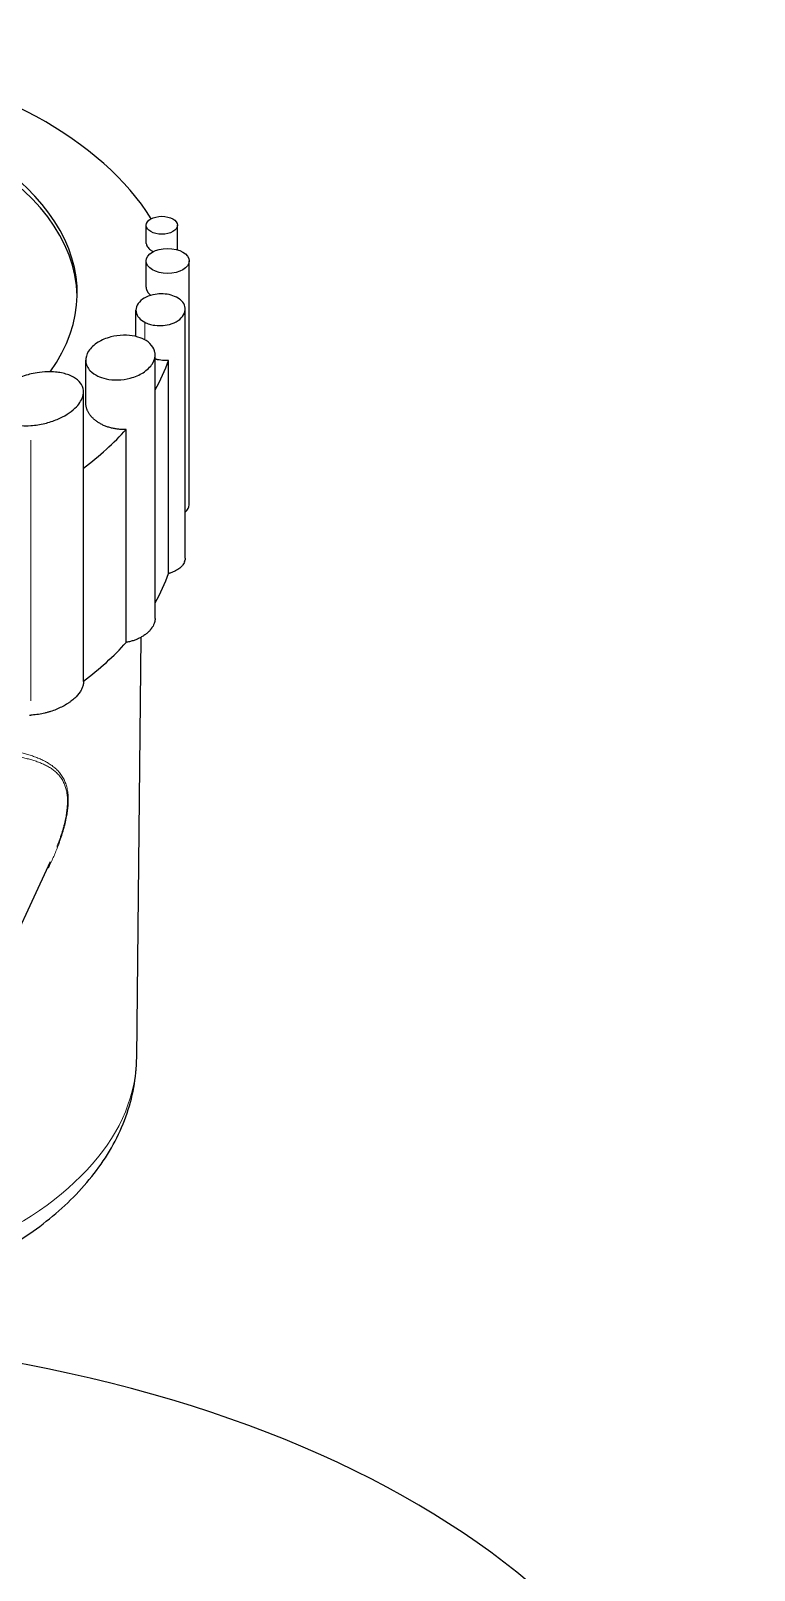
# Model space of a CAD drawing. Header units: millimetres. Extents: x 0 to 89100, y 0 to 63000.
# Drawn here: x 77946.6 to 77992.3, y 52859.4 to 52956.6 of the extents above; entities that cross this region are included whole.
import ezdxf

# ---------------------------------------------------------------- set-up
doc = ezdxf.new("R2010")
doc.units = ezdxf.units.MM
doc.header["$LTSCALE"] = 150
doc.layers.add('Visible', color=7, linetype='Continuous', lineweight=25)
doc.layers.add('Visible Narrow', color=7, linetype='Continuous', lineweight=18)

msp = doc.modelspace()

# ---------------------------------------------------------------- linework, layer by layer
at = {"layer": 'Visible'}
for p, q in [((77953.883, 52943.18), (77953.883, 52944.331)), ((77955.843, 52942.78), (77955.843, 52944.331)), ((77953.866, 52940.434), (77953.866, 52942.079)), ((77956.589, 52926.683), (77956.589, 52942.079)), ((77953.228, 52937.308), (77953.228, 52938.966)), ((77956.341, 52923.325), (77956.341, 52939.034)), ((77954.439, 52919.52), (77954.439, 52936.148)), ((77950.06, 52933.119), (77950.06, 52935.812)), ((77955.288, 52922.354), (77955.288, 52935.804)), ((77949.916, 52915.53), (77949.916, 52933.811)), ((77952.616, 52917.998), (77952.616, 52931.449)), ((77953.276, 52891.799), (77953.559, 52918.33)), ((77944.382, 52896.736), (77947.843, 52904.18))]:
    msp.add_line(p, q, dxfattribs=at)
for centre, major_axis, ratio, start_param, end_param in [((77927.017, 52939.135), (28.854, 0), 0.57735, 0.343197, 2.206036), ((77927.017, 52940.037), (-22.5, 0), 0.57735, 2.750581, 8.718739), ((77927.017, 52939.68), (-22.5, 0), 0.57735, 3.15534, 6.269438), ((77927.017, 52939.135), (28.854, 0), 0.57735, 5.966736, 6.081855), ((77927.017, 52939.135), (28.854, 0), 0.57735, 5.62912, 5.803599), ((77955.227, 52926.683), (1.362, 0), 0.57735, 5.670954, 6.283185), ((77927.017, 52925.685), (28.854, 0), 0.57735, 5.966736, 6.081855), ((77954.455, 52923.319), (1.885, 0), 0.57735, 6.075538, 6.194336), ((77951.543, 52919.53), (2.895, 0), 0.57735, 5.814205, 5.932106), ((77927.017, 52925.685), (-28.854, 0), 0.57735, 2.487527, 2.662006), ((77947.76, 52917.475), (3.942, 2.984), 0.705423, 3.937551, 3.956449), ((77927.021, 52838.467), (61.875, 0), 0.57735, 1.816979, 7.607799)]:
    msp.add_ellipse(centre, major_axis=major_axis, ratio=ratio, start_param=start_param, end_param=end_param, dxfattribs=at)
for centre, major_axis in [((77954.863, 52944.331), (-0.98, 0)), ((77955.227, 52942.079), (-1.362, 0))]:
    msp.add_ellipse(centre, major_axis=major_axis, ratio=0.57735, dxfattribs=at)
for points, knots in [([(77953.883, 52943.18), (77953.883, 52943.117), (77953.905, 52943.047), (77953.996, 52942.906), (77954.069, 52942.834), (77954.203, 52942.737), (77954.262, 52942.701), (77954.326, 52942.669)], [-0.5927585, -0.5927585, -0.5927585, -0.5927585, -0.5465636, -0.5465636, -0.4974554, -0.4974554, -0.4679793, -0.4679793, -0.4679793, -0.4679793]), ([(77955.787, 52939.788), (77955.726, 52939.82), (77955.697, 52939.831), (77955.525, 52939.903), (77955.368, 52939.947), (77955.03, 52940.001), (77954.853, 52940.009), (77954.548, 52939.987), (77954.356, 52939.965), (77953.951, 52939.839), (77953.783, 52939.756), (77953.491, 52939.548), (77953.377, 52939.42), (77953.237, 52939.146), (77953.213, 52939.001), (77953.259, 52938.728), (77953.321, 52938.601), (77953.513, 52938.382), (77953.633, 52938.288), (77953.782, 52938.212)], [-0.8880941, -0.8880941, -0.8880941, -0.8880941, -0.8540851, -0.8540851, -0.7043262, -0.7043262, -0.5505729, -0.5505729, -0.4535132, -0.4535132, -0.367199, -0.367199, -0.26893, -0.26893, -0.1703214, -0.1703214, -0.0796423, -0.0796423, 0, 0, 0, 0]), ([(77953.782, 52938.212), (77953.871, 52938.165), (77953.97, 52938.125), (77954.182, 52938.06), (77954.294, 52938.035), (77954.613, 52937.991), (77954.799, 52937.993), (77955.084, 52938.02), (77955.285, 52938.048), (77955.696, 52938.195), (77955.859, 52938.286), (77956.133, 52938.506), (77956.234, 52938.638), (77956.345, 52938.913), (77956.357, 52939.056), (77956.287, 52939.33), (77956.211, 52939.451), (77956.028, 52939.637), (77955.951, 52939.703), (77955.787, 52939.788)], [-2.02087, -2.02087, -2.02087, -2.02087, -1.877254, -1.877254, -1.733386, -1.733386, -1.484034, -1.484034, -1.280209, -1.280209, -1.106342, -1.106342, -0.913487, -0.913487, -0.72369, -0.72369, -0.538223, -0.538223, -0.390034, -0.390034, -0.390034, -0.390034]), ([(77953.866, 52940.434), (77953.866, 52940.426), (77953.866, 52940.418), (77953.866, 52940.41), (77953.867, 52940.399), (77953.868, 52940.388), (77953.869, 52940.377), (77953.871, 52940.365), (77953.873, 52940.354), (77953.875, 52940.343), (77953.877, 52940.331), (77953.88, 52940.32), (77953.883, 52940.309), (77953.886, 52940.297), (77953.89, 52940.286), (77953.894, 52940.274), (77953.897, 52940.263), (77953.902, 52940.251), (77953.907, 52940.24), (77953.911, 52940.229), (77953.916, 52940.217), (77953.922, 52940.206), (77953.929, 52940.191), (77953.937, 52940.176), (77953.945, 52940.162), (77953.949, 52940.154), (77953.954, 52940.147), (77953.958, 52940.14), (77953.963, 52940.133), (77953.967, 52940.125), (77953.972, 52940.118), (77953.982, 52940.104), (77953.992, 52940.089), (77954.003, 52940.075), (77954.014, 52940.06), (77954.025, 52940.046), (77954.038, 52940.032), (77954.05, 52940.017), (77954.062, 52940.003), (77954.076, 52939.989), (77954.089, 52939.975), (77954.103, 52939.961), (77954.117, 52939.947), (77954.132, 52939.933), (77954.147, 52939.92), (77954.162, 52939.906), (77954.163, 52939.906), (77954.163, 52939.906), (77954.164, 52939.905)], [3.556046, 3.556046, 3.556046, 3.556046, 3.61277, 3.61277, 3.61277, 3.690401, 3.690401, 3.690401, 3.768219, 3.768219, 3.768219, 3.846153, 3.846153, 3.846153, 3.924124, 3.924124, 3.924124, 4.002055, 4.002055, 4.002055, 4.079869, 4.079869, 4.079869, 4.179704, 4.179704, 4.179704, 4.229458, 4.229458, 4.229458, 4.279178, 4.279178, 4.279178, 4.378945, 4.378945, 4.378945, 4.479047, 4.479047, 4.479047, 4.579336, 4.579336, 4.579336, 4.679652, 4.679652, 4.679652, 4.779833, 4.779833, 4.779833, 4.782536, 4.782536, 4.782536, 4.782536]), ([(77954.437, 52936.207), (77954.435, 52936.238), (77954.431, 52936.268), (77954.4, 52936.452), (77954.332, 52936.604), (77954.081, 52936.914), (77953.902, 52937.034), (77953.596, 52937.193), (77953.408, 52937.269), (77952.937, 52937.372), (77952.687, 52937.394), (77952.16, 52937.384), (77951.892, 52937.346), (77951.336, 52937.2), (77951.063, 52937.082), (77950.575, 52936.781), (77950.373, 52936.589), (77950.111, 52936.182), (77950.048, 52935.967), (77950.062, 52935.752)], [-0.9704707, -0.9704707, -0.9704707, -0.9704707, -0.9524176, -0.9524176, -0.8597699, -0.8597699, -0.7475058, -0.7475058, -0.6453648, -0.6453648, -0.5457474, -0.5457474, -0.4340768, -0.4340768, -0.3011587, -0.3011587, -0.1488437, -0.1488437, 0, 0, 0, 0]), ([(77950.062, 52935.752), (77950.069, 52935.647), (77950.095, 52935.542), (77950.187, 52935.337), (77950.254, 52935.238), (77950.472, 52935.009), (77950.636, 52934.899), (77950.958, 52934.744), (77951.131, 52934.681), (77951.571, 52934.586), (77951.821, 52934.565), (77952.348, 52934.576), (77952.618, 52934.615), (77953.176, 52934.764), (77953.449, 52934.884), (77953.937, 52935.19), (77954.139, 52935.385), (77954.424, 52935.843), (77954.447, 52936.052), (77954.437, 52936.207)], [-1.0291835, -1.0291835, -1.0291835, -1.0291835, -0.9910934, -0.9910934, -0.952916, -0.952916, -0.8965015, -0.8965015, -0.8521566, -0.8521566, -0.803104, -0.803104, -0.7474184, -0.7474184, -0.681095, -0.681095, -0.6048226, -0.6048226, -0.5137114, -0.5137114, -0.5137114, -0.5137114]), ([(77947.467, 52935.078), (77947.02, 52935.051), (77946.648, 52934.964), (77946.087, 52934.809), (77945.782, 52934.692), (77945.175, 52934.386), (77944.852, 52934.169), (77944.384, 52933.683), (77944.246, 52933.453), (77944.136, 52933.085), (77944.108, 52932.879), (77944.245, 52932.507), (77944.338, 52932.367), (77944.624, 52932.092), (77944.793, 52932.001), (77945.112, 52931.851), (77945.361, 52931.779), (77945.837, 52931.697), (77946.161, 52931.659), (77946.587, 52931.685)], [-1.472432, -1.472432, -1.472432, -1.472432, -1.337706, -1.337706, -1.147944, -1.147944, -0.917166, -0.917166, -0.718918, -0.718918, -0.577001, -0.577001, -0.487694, -0.487694, -0.382199, -0.382199, -0.171509, -0.171509, 0, 0, 0, 0]), ([(77946.587, 52931.685), (77946.89, 52931.704), (77947.186, 52931.751), (77947.747, 52931.886), (77948.014, 52931.974), (77948.707, 52932.266), (77949.091, 52932.507), (77949.632, 52933.021), (77949.778, 52933.259), (77949.92, 52933.65), (77949.938, 52933.845), (77949.842, 52934.202), (77949.751, 52934.348), (77949.509, 52934.608), (77949.348, 52934.721), (77948.943, 52934.912), (77948.692, 52934.985), (77948.214, 52935.067), (77947.891, 52935.104), (77947.467, 52935.078)], [-1.607888, -1.607888, -1.607888, -1.607888, -1.481749, -1.481749, -1.355353, -1.355353, -1.129969, -1.129969, -0.927504, -0.927504, -0.736338, -0.736338, -0.57178, -0.57178, -0.381818, -0.381818, -0.170612, -0.170612, 0, 0, 0, 0]), ([(77955.288, 52935.804), (77955.257, 52935.801), (77955.226, 52935.799), (77955.194, 52935.797), (77955.162, 52935.796), (77955.13, 52935.795), (77955.097, 52935.795), (77955.064, 52935.795), (77955.032, 52935.795), (77954.999, 52935.796), (77954.966, 52935.798), (77954.932, 52935.8), (77954.899, 52935.802), (77954.832, 52935.808), (77954.765, 52935.816), (77954.698, 52935.827), (77954.664, 52935.833), (77954.63, 52935.839), (77954.597, 52935.846), (77954.58, 52935.85), (77954.564, 52935.854), (77954.547, 52935.857), (77954.53, 52935.861), (77954.514, 52935.865), (77954.497, 52935.87), (77954.478, 52935.875), (77954.458, 52935.88), (77954.439, 52935.886)], [0, 0, 0, 0, 0.136667, 0.136667, 0.136667, 0.273386, 0.273386, 0.273386, 0.410021, 0.410021, 0.410021, 0.546791, 0.546791, 0.546791, 0.820288, 0.820288, 0.820288, 0.956966, 0.956966, 0.956966, 1.025283, 1.025283, 1.025283, 1.093602, 1.093602, 1.093602, 1.174931, 1.174931, 1.174931, 1.174931]), ([(77950.062, 52933.053), (77950.061, 52933.074), (77950.06, 52933.095), (77950.06, 52933.116), (77950.06, 52933.117), (77950.06, 52933.118), (77950.06, 52933.119)], [0, 0, 0, 0, 0.1324239, 0.1324239, 0.1324239, 0.138491, 0.138491, 0.138491, 0.138491]), ([(77952.616, 52931.449), (77952.579, 52931.446), (77952.541, 52931.445), (77952.503, 52931.443), (77952.465, 52931.442), (77952.427, 52931.442), (77952.389, 52931.443), (77952.35, 52931.443), (77952.311, 52931.444), (77952.273, 52931.446), (77952.234, 52931.448), (77952.195, 52931.451), (77952.156, 52931.454), (77952.117, 52931.458), (77952.078, 52931.462), (77952.039, 52931.467), (77952, 52931.472), (77951.961, 52931.477), (77951.922, 52931.484), (77951.883, 52931.49), (77951.844, 52931.497), (77951.805, 52931.505), (77951.766, 52931.513), (77951.728, 52931.521), (77951.689, 52931.53), (77951.651, 52931.54), (77951.612, 52931.55), (77951.574, 52931.56), (77951.536, 52931.571), (77951.498, 52931.582), (77951.461, 52931.595), (77951.424, 52931.607), (77951.387, 52931.62), (77951.35, 52931.633), (77951.313, 52931.647), (77951.277, 52931.661), (77951.242, 52931.676), (77951.171, 52931.706), (77951.102, 52931.739), (77951.035, 52931.774), (77950.969, 52931.81), (77950.905, 52931.847), (77950.844, 52931.887), (77950.814, 52931.907), (77950.784, 52931.927), (77950.755, 52931.948), (77950.726, 52931.969), (77950.698, 52931.99), (77950.671, 52932.012), (77950.643, 52932.033), (77950.617, 52932.055), (77950.591, 52932.078), (77950.566, 52932.1), (77950.541, 52932.123), (77950.517, 52932.146), (77950.493, 52932.169), (77950.47, 52932.193), (77950.448, 52932.216), (77950.437, 52932.228), (77950.426, 52932.24), (77950.415, 52932.252), (77950.404, 52932.264), (77950.394, 52932.276), (77950.384, 52932.288), (77950.364, 52932.313), (77950.344, 52932.337), (77950.326, 52932.362), (77950.308, 52932.387), (77950.29, 52932.411), (77950.274, 52932.437), (77950.258, 52932.462), (77950.242, 52932.487), (77950.228, 52932.513), (77950.213, 52932.538), (77950.2, 52932.564), (77950.187, 52932.589), (77950.175, 52932.615), (77950.163, 52932.641), (77950.152, 52932.666), (77950.147, 52932.679), (77950.142, 52932.692), (77950.137, 52932.705), (77950.132, 52932.718), (77950.128, 52932.731), (77950.123, 52932.744), (77950.115, 52932.77), (77950.107, 52932.795), (77950.1, 52932.821), (77950.093, 52932.847), (77950.087, 52932.873), (77950.082, 52932.899), (77950.077, 52932.925), (77950.073, 52932.95), (77950.069, 52932.976), (77950.066, 52933.002), (77950.064, 52933.027), (77950.062, 52933.053)], [0, 0, 0, 0, 0.158474, 0.158474, 0.158474, 0.316867, 0.316867, 0.316867, 0.475253, 0.475253, 0.475253, 0.633667, 0.633667, 0.633667, 0.792152, 0.792152, 0.792152, 0.950576, 0.950576, 0.950576, 1.109066, 1.109066, 1.109066, 1.26749, 1.26749, 1.26749, 1.425971, 1.425971, 1.425971, 1.5844, 1.5844, 1.5844, 1.742862, 1.742862, 1.742862, 1.90125, 1.90125, 1.90125, 2.218024, 2.218024, 2.218024, 2.534814, 2.534814, 2.534814, 2.693206, 2.693206, 2.693206, 2.851685, 2.851685, 2.851685, 3.010114, 3.010114, 3.010114, 3.16859, 3.16859, 3.16859, 3.327012, 3.327012, 3.327012, 3.406209, 3.406209, 3.406209, 3.485398, 3.485398, 3.485398, 3.643795, 3.643795, 3.643795, 3.802452, 3.802452, 3.802452, 3.961361, 3.961361, 3.961361, 4.120313, 4.120313, 4.120313, 4.279065, 4.279065, 4.279065, 4.358289, 4.358289, 4.358289, 4.437533, 4.437533, 4.437533, 4.596216, 4.596216, 4.596216, 4.755035, 4.755035, 4.755035, 4.913816, 4.913816, 4.913816, 5.072366, 5.072366, 5.072366, 5.072366]), ([(77956.3, 52923.095), (77956.292, 52923.071), (77956.281, 52923.046), (77956.268, 52923.019), (77956.245, 52922.971), (77956.218, 52922.928), (77956.192, 52922.892), (77956.149, 52922.834), (77956.087, 52922.761), (77955.993, 52922.685), (77955.954, 52922.653), (77955.911, 52922.622), (77955.865, 52922.593), (77955.82, 52922.564), (77955.771, 52922.536), (77955.719, 52922.51), (77955.673, 52922.486), (77955.625, 52922.465), (77955.576, 52922.445), (77955.531, 52922.427), (77955.479, 52922.408), (77955.421, 52922.39), (77955.391, 52922.381), (77955.363, 52922.373), (77955.339, 52922.367), (77955.324, 52922.362), (77955.307, 52922.358), (77955.288, 52922.354)], [2.49121, 2.49121, 2.49121, 2.49121, 2.661477, 2.661477, 2.661477, 2.972457, 2.972457, 2.972457, 3.5195, 3.5195, 3.5195, 3.793117, 3.793117, 3.793117, 4.066739, 4.066739, 4.066739, 4.309574, 4.309574, 4.309574, 4.5524, 4.5524, 4.5524, 4.67383, 4.67383, 4.67383, 4.750824, 4.750824, 4.750824, 4.750824]), ([(77954.439, 52919.52), (77954.439, 52919.435), (77954.426, 52919.35), (77954.373, 52919.16), (77954.326, 52919.056), (77954.261, 52918.955)], [0.0138047, 0.0138047, 0.0138047, 0.0138047, 0.0729836, 0.0729836, 0.1472241, 0.1472241, 0.1472241, 0.1472241]), ([(77954.125, 52918.774), (77954.12, 52918.768), (77954.114, 52918.761), (77954.108, 52918.755), (77954.062, 52918.704), (77954.012, 52918.655), (77953.958, 52918.607), (77953.903, 52918.56), (77953.845, 52918.514), (77953.782, 52918.469), (77953.713, 52918.421), (77953.645, 52918.379), (77953.582, 52918.343), (77953.529, 52918.312), (77953.462, 52918.277), (77953.383, 52918.24), (77953.306, 52918.204), (77953.233, 52918.175), (77953.167, 52918.15), (77953.084, 52918.119), (77953.006, 52918.094), (77952.936, 52918.074), (77952.863, 52918.053), (77952.781, 52918.032), (77952.691, 52918.013), (77952.666, 52918.008), (77952.641, 52918.003), (77952.616, 52917.998)], [1.91706, 1.91706, 1.91706, 1.91706, 1.977233, 1.977233, 1.977233, 2.372727, 2.372727, 2.372727, 2.768227, 2.768227, 2.768227, 3.163724, 3.163724, 3.163724, 3.519225, 3.519225, 3.519225, 3.874729, 3.874729, 3.874729, 4.230226, 4.230226, 4.230226, 4.585732, 4.585732, 4.585732, 4.691108, 4.691108, 4.691108, 4.691108]), ([(77949.916, 52915.53), (77949.916, 52915.447), (77949.905, 52915.368), (77949.887, 52915.296), (77949.868, 52915.222), (77949.842, 52915.151), (77949.812, 52915.083), (77949.797, 52915.05), (77949.779, 52915.016), (77949.759, 52914.979), (77949.737, 52914.939), (77949.715, 52914.904), (77949.697, 52914.877), (77949.597, 52914.723), (77949.478, 52914.593), (77949.367, 52914.488), (77949.291, 52914.417), (77949.208, 52914.348), (77949.121, 52914.283), (77949.074, 52914.247), (77949.028, 52914.215), (77948.985, 52914.185), (77948.946, 52914.16), (77948.898, 52914.128), (77948.84, 52914.092), (77948.741, 52914.032), (77948.637, 52913.974), (77948.527, 52913.919), (77948.428, 52913.87), (77948.314, 52913.818), (77948.185, 52913.766), (77948.073, 52913.721), (77947.956, 52913.679), (77947.836, 52913.641), (77947.772, 52913.621), (77947.711, 52913.603), (77947.654, 52913.587), (77947.604, 52913.573), (77947.541, 52913.556), (77947.466, 52913.538), (77947.342, 52913.508), (77947.212, 52913.482), (77947.079, 52913.46), (77946.93, 52913.436), (77946.796, 52913.421), (77946.677, 52913.411), (77946.647, 52913.409), (77946.617, 52913.407), (77946.587, 52913.405)], [17.154746, 17.154746, 17.154746, 17.154746, 17.712225, 17.712225, 17.712225, 18.212756, 18.212756, 18.212756, 18.463102, 18.463102, 18.463102, 18.713412, 18.713412, 18.713412, 19.714276, 19.714276, 19.714276, 20.291946, 20.291946, 20.291946, 20.580803, 20.580803, 20.580803, 20.869647, 20.869647, 20.869647, 21.447327, 21.447327, 21.447327, 22.025013, 22.025013, 22.025013, 22.572438, 22.572438, 22.572438, 22.846173, 22.846173, 22.846173, 23.119908, 23.119908, 23.119908, 23.667317, 23.667317, 23.667317, 24.214715, 24.214715, 24.214715, 24.335586, 24.335586, 24.335586, 24.335586]), ([(77940.387, 52877.573), (77941.83, 52878.099), (77943.198, 52878.714), (77945.741, 52880.118), (77946.915, 52880.907), (77949.022, 52882.659), (77949.956, 52883.622), (77951.521, 52885.719), (77952.152, 52886.855), (77953.024, 52889.259), (77953.262, 52890.526), (77953.276, 52891.799)], [5.528372, 5.528372, 5.528372, 5.528372, 5.728675, 5.728675, 5.929002, 5.929002, 6.129329, 6.129329, 6.329655, 6.329655, 6.529982, 6.529982, 6.529982, 6.529982])]:
    msp.add_open_spline(points, degree=3, knots=knots, dxfattribs=at)
msp.add_open_spline([(77956.341, 52923.325), (77956.341, 52923.291), (77956.339, 52923.257), (77956.333, 52923.223)], degree=3, dxfattribs=at)
at = {"layer": 'Visible Narrow'}
for p, q in [((77953.782, 52937.152), (77953.782, 52938.156)), ((77950.062, 52933.188), (77950.062, 52935.617)), ((77946.587, 52914.319), (77946.587, 52930.771))]:
    msp.add_line(p, q, dxfattribs=at)
for centre, major_axis, ratio, start_param, end_param in [((77955.267, 52919.447), (1.074, 3.813), 0.004744, 5.996732, 6.136412), ((77953.542, 52917.365), (-0.86, -1.695), 0.103049, 3.561877, 3.772456), ((77927.017, 52891.893), (26.259, 0), 0.57735, 5.292201, 6.225182)]:
    msp.add_ellipse(centre, major_axis=major_axis, ratio=ratio, start_param=start_param, end_param=end_param, dxfattribs=at)
for points, knots in [([(77948.23, 52905.078), (77948.241, 52905.106), (77948.252, 52905.134), (77948.29, 52905.233), (77948.316, 52905.304), (77948.369, 52905.446), (77948.394, 52905.517), (77948.444, 52905.659), (77948.468, 52905.731), (77948.515, 52905.873), (77948.537, 52905.945), (77948.581, 52906.087), (77948.602, 52906.158), (77948.642, 52906.301), (77948.662, 52906.372), (77948.717, 52906.584), (77948.75, 52906.725), (77948.802, 52906.978), (77948.822, 52907.091), (77948.848, 52907.257), (77948.856, 52907.312), (77948.869, 52907.421), (77948.876, 52907.476), (77948.886, 52907.582), (77948.89, 52907.635), (77948.897, 52907.74), (77948.9, 52907.791), (77948.903, 52907.893), (77948.904, 52907.943), (77948.903, 52908.041), (77948.902, 52908.09), (77948.898, 52908.196), (77948.894, 52908.253), (77948.883, 52908.365), (77948.877, 52908.42), (77948.861, 52908.526), (77948.852, 52908.578), (77948.831, 52908.679), (77948.819, 52908.727), (77948.781, 52908.87), (77948.751, 52908.959), (77948.7, 52909.084), (77948.682, 52909.125), (77948.644, 52909.203), (77948.625, 52909.241), (77948.579, 52909.322), (77948.553, 52909.364), (77948.5, 52909.446), (77948.472, 52909.485), (77948.413, 52909.561), (77948.383, 52909.597), (77948.322, 52909.667), (77948.29, 52909.701), (77948.224, 52909.766), (77948.191, 52909.797), (77948.122, 52909.858), (77948.087, 52909.887), (77948.016, 52909.944), (77947.979, 52909.971), (77947.905, 52910.024), (77947.867, 52910.049), (77947.79, 52910.099), (77947.75, 52910.123), (77947.67, 52910.169), (77947.63, 52910.192), (77947.547, 52910.235), (77947.506, 52910.256), (77947.421, 52910.297), (77947.378, 52910.317), (77947.292, 52910.355), (77947.248, 52910.374), (77947.159, 52910.41), (77947.114, 52910.427), (77947.023, 52910.461), (77946.977, 52910.478), (77946.884, 52910.51), (77946.837, 52910.525), (77946.789, 52910.54), (77946.698, 52910.569), (77946.604, 52910.597), (77946.413, 52910.649), (77946.316, 52910.673), (77946.118, 52910.72), (77946.018, 52910.742), (77945.814, 52910.783), (77945.71, 52910.803), (77945.499, 52910.839), (77945.392, 52910.857), (77945.175, 52910.889), (77945.065, 52910.904), (77944.842, 52910.933), (77944.729, 52910.946), (77944.499, 52910.971), (77944.383, 52910.982), (77944.171, 52911.001), (77944.076, 52911.009), (77943.883, 52911.024), (77943.786, 52911.031), (77943.589, 52911.043), (77943.49, 52911.049), (77943.29, 52911.059), (77943.189, 52911.064), (77942.985, 52911.072), (77942.882, 52911.076), (77942.674, 52911.082), (77942.57, 52911.085), (77942.358, 52911.089), (77942.251, 52911.09), (77942.036, 52911.092), (77941.927, 52911.092), (77941.765, 52911.092), (77941.712, 52911.092), (77941.659, 52911.092)], [7.579523, 7.579523, 7.579523, 7.579523, 7.701139, 7.701139, 8.008083, 8.008083, 8.314959, 8.314959, 8.621722, 8.621722, 8.928404, 8.928404, 9.234506, 9.234506, 9.540516, 9.540516, 10.152199, 10.152199, 10.65125, 10.65125, 10.900631, 10.900631, 11.14997, 11.14997, 11.399075, 11.399075, 11.64816, 11.64816, 11.897231, 11.897231, 12.146309, 12.146309, 12.454248, 12.454248, 12.762242, 12.762242, 13.070382, 13.070382, 13.378609, 13.378609, 13.996896, 13.996896, 14.306215, 14.306215, 14.61563, 14.61563, 14.985632, 14.985632, 15.355756, 15.355756, 15.726072, 15.726072, 16.096486, 16.096486, 16.467464, 16.467464, 16.838518, 16.838518, 17.20967, 17.20967, 17.580879, 17.580879, 17.953882, 17.953882, 18.326926, 18.326926, 18.70002, 18.70002, 19.073142, 19.073142, 19.446374, 19.446374, 19.819625, 19.819625, 20.192897, 20.192897, 20.566179, 20.566179, 20.566179, 21.289166, 21.289166, 22.012159, 22.012159, 22.735164, 22.735164, 23.458134, 23.458134, 24.181165, 24.181165, 24.904128, 24.904128, 25.627012, 25.627012, 26.3498, 26.3498, 26.928461, 26.928461, 27.507047, 27.507047, 28.085548, 28.085548, 28.663963, 28.663963, 29.242241, 29.242241, 29.820421, 29.820421, 30.398492, 30.398492, 30.976454, 30.976454, 31.25498, 31.25498, 31.25498, 31.25498]), ([(77947.691, 52903.744), (77947.708, 52903.778), (77947.724, 52903.812), (77947.792, 52903.953), (77947.843, 52904.061), (77947.943, 52904.277), (77947.992, 52904.386), (77948.087, 52904.605), (77948.133, 52904.715), (77948.224, 52904.936), (77948.268, 52905.046), (77948.338, 52905.23), (77948.364, 52905.302), (77948.417, 52905.447), (77948.443, 52905.519), (77948.493, 52905.665), (77948.517, 52905.738), (77948.564, 52905.883), (77948.587, 52905.956), (77948.631, 52906.102), (77948.652, 52906.174), (77948.693, 52906.32), (77948.712, 52906.393), (77948.767, 52906.61), (77948.801, 52906.754), (77948.853, 52907.014), (77948.874, 52907.13), (77948.899, 52907.301), (77948.907, 52907.358), (77948.921, 52907.47), (77948.927, 52907.526), (77948.938, 52907.636), (77948.942, 52907.691), (77948.949, 52907.799), (77948.952, 52907.852), (77948.955, 52907.957), (77948.956, 52908.009), (77948.955, 52908.111), (77948.954, 52908.161), (77948.95, 52908.271), (77948.946, 52908.331), (77948.935, 52908.447), (77948.929, 52908.504), (77948.913, 52908.615), (77948.904, 52908.669), (77948.883, 52908.774), (77948.871, 52908.825), (77948.833, 52908.974), (77948.803, 52909.068), (77948.752, 52909.2), (77948.733, 52909.243), (77948.695, 52909.326), (77948.676, 52909.366), (77948.63, 52909.452), (77948.604, 52909.497), (77948.55, 52909.583), (77948.522, 52909.625), (77948.463, 52909.706), (77948.433, 52909.745), (77948.371, 52909.82), (77948.339, 52909.856), (77948.273, 52909.927), (77948.239, 52909.961), (77948.17, 52910.026), (77948.135, 52910.058), (77948.063, 52910.119), (77948.026, 52910.149), (77947.951, 52910.207), (77947.913, 52910.235), (77947.835, 52910.289), (77947.796, 52910.316), (77947.715, 52910.367), (77947.675, 52910.392), (77947.592, 52910.44), (77947.55, 52910.463), (77947.464, 52910.509), (77947.421, 52910.531), (77947.334, 52910.574), (77947.29, 52910.595), (77947.2, 52910.636), (77947.155, 52910.655), (77947.063, 52910.694), (77947.017, 52910.713), (77946.923, 52910.749), (77946.876, 52910.767), (77946.828, 52910.784), (77946.735, 52910.818), (77946.641, 52910.85), (77946.448, 52910.91), (77946.35, 52910.939), (77946.151, 52910.994), (77946.049, 52911.02), (77945.843, 52911.07), (77945.738, 52911.093), (77945.526, 52911.138), (77945.418, 52911.16), (77945.199, 52911.2), (77945.087, 52911.219), (77944.862, 52911.256), (77944.747, 52911.273), (77944.515, 52911.306), (77944.398, 52911.321), (77944.184, 52911.347), (77944.087, 52911.358), (77943.893, 52911.378), (77943.794, 52911.388), (77943.596, 52911.407), (77943.495, 52911.415), (77943.293, 52911.431), (77943.191, 52911.439), (77943.009, 52911.451), (77942.931, 52911.456), (77942.851, 52911.461)], [5.657792, 5.657792, 5.657792, 5.657792, 5.806951, 5.806951, 6.280698, 6.280698, 6.754355, 6.754355, 7.227813, 7.227813, 7.701139, 7.701139, 8.008083, 8.008083, 8.314959, 8.314959, 8.621722, 8.621722, 8.928404, 8.928404, 9.234506, 9.234506, 9.540516, 9.540516, 10.152199, 10.152199, 10.65125, 10.65125, 10.900631, 10.900631, 11.14997, 11.14997, 11.399075, 11.399075, 11.64816, 11.64816, 11.897231, 11.897231, 12.146309, 12.146309, 12.454248, 12.454248, 12.762242, 12.762242, 13.070382, 13.070382, 13.378609, 13.378609, 13.996896, 13.996896, 14.306215, 14.306215, 14.61563, 14.61563, 14.985632, 14.985632, 15.355756, 15.355756, 15.726072, 15.726072, 16.096486, 16.096486, 16.467464, 16.467464, 16.838518, 16.838518, 17.20967, 17.20967, 17.580879, 17.580879, 17.953882, 17.953882, 18.326926, 18.326926, 18.70002, 18.70002, 19.073142, 19.073142, 19.446374, 19.446374, 19.819625, 19.819625, 20.192897, 20.192897, 20.566179, 20.566179, 20.566179, 21.289166, 21.289166, 22.012159, 22.012159, 22.735164, 22.735164, 23.458134, 23.458134, 24.181165, 24.181165, 24.904128, 24.904128, 25.627012, 25.627012, 26.3498, 26.3498, 26.928461, 26.928461, 27.507047, 27.507047, 28.085548, 28.085548, 28.663963, 28.663963, 29.102324, 29.102324, 29.102324, 29.102324])]:
    msp.add_open_spline(points, degree=3, knots=knots, dxfattribs=at)

doc.saveas('drawing.dxf')
